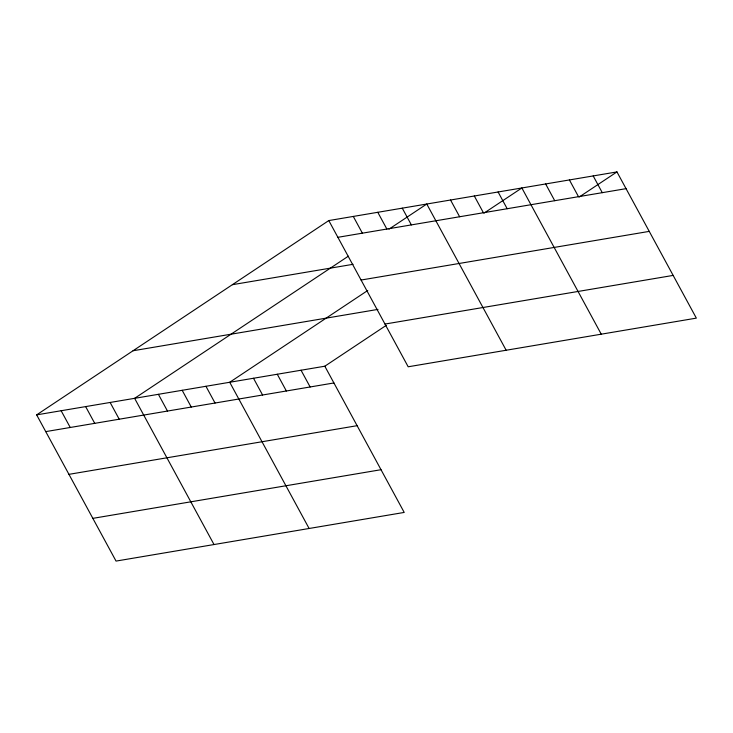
<?xml version="1.0" encoding="UTF-8"?>
<svg xmlns="http://www.w3.org/2000/svg" width="733" height="733" viewBox="0 0 733 733"><rect width="100%" height="100%" fill="white"/><g stroke="black" fill="none" stroke-linecap="round" stroke-linejoin="round"><path stroke-width="1.1" d="M36.65 414.869L324.82 366.216L404.213 512.431L116.043 561.084L36.65 414.869L328.787 220.569L616.957 171.916L696.35 318.131L408.18 366.784L328.787 220.569M348.322 256.202L134.625 398.331L214.018 544.546M388.957 229.172L426.771 204.021L506.155 350.246M367.755 290.47L229.722 382.269L309.115 528.493M484.055 213.111L521.869 187.969L601.252 334.184M324.82 366.216L386.254 325.351M579.152 197.058L616.957 171.916M337.886 237.309L626.055 188.656M232.388 284.688L353.059 264.311M361.085 280.033L649.246 231.381M133.058 350.75L377.999 309.39M384.981 324.059L673.151 275.406M45.739 431.618L333.909 382.956M68.939 474.343L357.108 425.69M92.844 518.359L381.013 469.706M593.189 175.929L602.279 192.669M569.413 179.942L578.502 196.682M545.636 183.956L554.725 200.695M498.092 191.982L507.181 208.731M474.315 195.995L483.404 212.744M450.538 200.008L459.637 216.757M402.27 208.163L411.369 224.903M377.779 212.295L386.868 229.044M353.288 216.427L362.377 233.176M301.043 370.229L310.141 386.978M277.276 374.242L286.365 390.991M253.499 378.255L262.588 395.005M205.946 386.282L215.044 403.031M182.178 390.295L191.267 407.044M158.401 394.317L167.491 411.057M110.133 402.463L119.222 419.212M85.642 406.595L94.731 423.344M61.141 410.737L70.24 427.476"/></g></svg>
